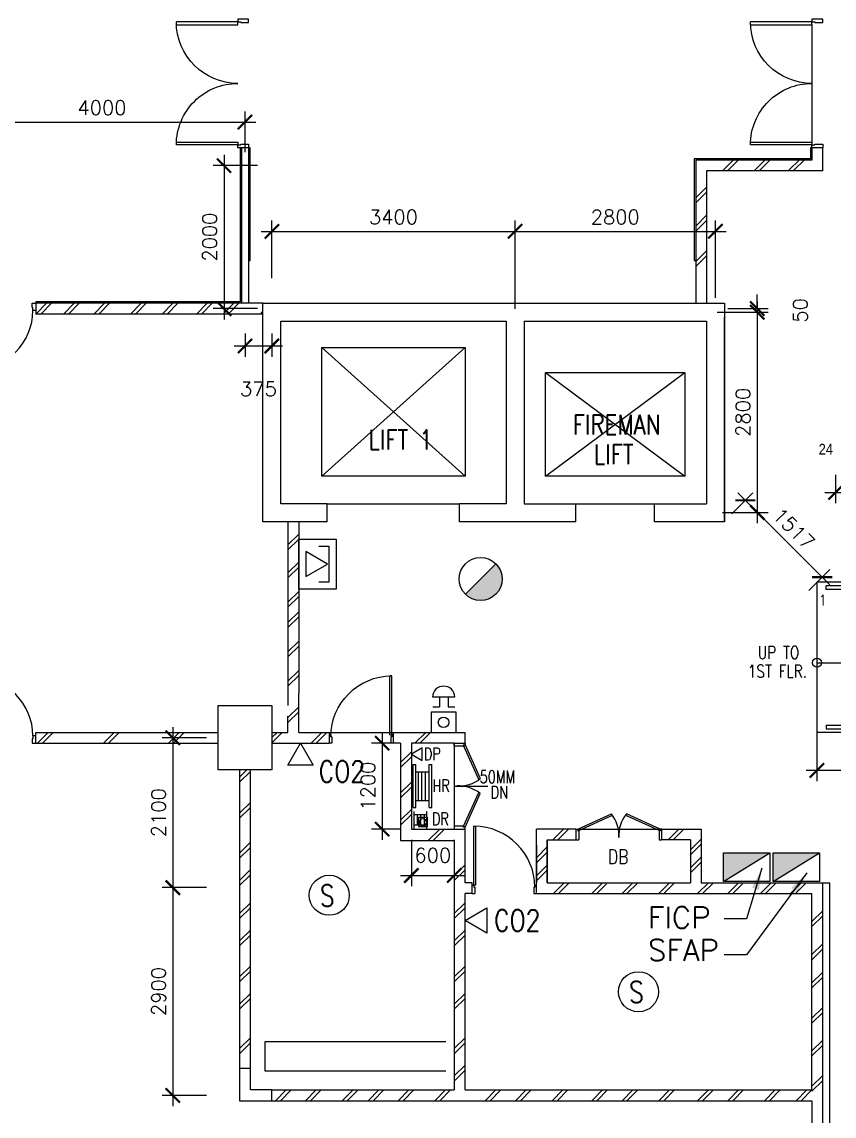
# Model space of a CAD drawing. Header units: feet. Extents: x 1407108 to 2957709, y -1501070 to -681589.
# Drawn here: x 1431598 to 1442952, y -819714 to -804414 of the extents above; entities that cross this region are included whole.
import ezdxf

# ---------------------------------------------------------------- set-up
doc = ezdxf.new("R2010")
doc.units = ezdxf.units.FT
doc.header["$LTSCALE"] = 13
doc.header["$MEASUREMENT"] = 0
doc.linetypes.add('DIVIDE', pattern=[1.25, 0.5, -0.25, 0, -0.25, 0, -0.25])
doc.layers.get('0').update_dxf_attribs({"linetype": 'CONTINUOUS'})
for name, color, linetype in [('-DRY RISER', 1, 'CONTINUOUS'), ('-FF', 240, 'CONTINUOUS'), ('-HR', 4, 'CONTINUOUS'), ('COL', 3, 'CONTINUOUS'), ('DIM', 7, 'CONTINUOUS'), ('DOOR', 5, 'CONTINUOUS'), ('DR', 7, 'CONTINUOUS'), ('FIT', 5, 'CONTINUOUS'), ('FITT', 5, 'CONTINUOUS'), ('FURN', 1, 'CONTINUOUS'), ('GRATING', 251, 'CONTINUOUS'), ('H', 1, 'CONTINUOUS'), ('LINE', 7, 'CONTINUOUS'), ('partition', 7, 'CONTINUOUS'), ('PIPE', 5, 'DIVIDE'), ('rail', 1, 'CONTINUOUS'), ('stair', 7, 'CONTINUOUS'), ('T25', 7, 'CONTINUOUS'), ('TEX', 2, 'CONTINUOUS'), ('WALL', 2, 'CONTINUOUS')]:
    doc.layers.add(name, color=color, linetype=linetype)
doc.styles.add('500', font='romans.shx', dxfattribs={"width": 0.8, "height": 500})
doc.styles.add('E', font='ROMANS.SHX', dxfattribs={"width": 0.9})
doc.styles.add('R25', font='ROMANS.shx', dxfattribs={"width": 0.6, "height": 250})
doc.styles.add('ROMANS', font='romans')
doc.styles.get("Standard").update_dxf_attribs({"font": 'ROMANS.SHX'})
doc.styles.add('style5', font='dotfont.shx')
doc.dimstyles.new('DIM', dxfattribs={"dimtxt": 300, "dimasz": 400, "dimexe": 0.18, "dimexo": 0.0625, "dimgap": 300, "dimtad": 1, "dimdec": 0, "dimzin": 0, "dimdsep": 46, "dimtxsty": '500', "dimcen": 0.09, "dimclrd": 1, "dimclre": 1, "dimclrt": 6, "dimadec": 0, "dimazin": 0, "dimtfac": 1, "dimtdec": 0, "dimtix": 1, "dimtmove": 0, "dimatfit": 0, "dimfxl": 1, "dimtolj": 1, "dimtzin": 0, "dimarcsym": 0})
doc.dimstyles.new('STANDARD$0', dxfattribs={"dimscale": 0, "dimtxt": 8, "dimasz": 6, "dimexe": 1, "dimexo": 1, "dimgap": 3, "dimtad": 1, "dimdec": 0, "dimlfac": -1, "dimrnd": 1, "dimzin": 0, "dimdsep": 46, "dimtxsty": 'Standard', "dimcen": 0, "dimclrd": 5, "dimclre": 250, "dimadec": 0, "dimazin": 0, "dimtfac": 1, "dimtdec": 4, "dimtofl": 0, "dimtmove": 0, "dimatfit": 3, "dimfxl": 1, "dimtolj": 1, "dimtzin": 0, "dimarcsym": 0})

# ---------------------------------------------------------------- blocks, each defined once
blk = doc.blocks.new('_ARCHTICK')
at = {"color": 0, "linetype": 'ByBlock', "const_width": 0.15}
blk.add_lwpolyline([(-0.5, -0.5), (0.5, 0.5)], dxfattribs=at)
blk = doc.blocks.new('*D156')
at = {"layer": 'DIM', "color": 7, "linetype": 'Continuous', "lineweight": -2, "transparency": 16777216}
for p, q in [((1434424, -806274), (1434424, -808574)), ((1434892, -806424), (1434274, -806424)), ((1434892, -808424), (1434274, -808424))]:
    blk.add_line(p, q, dxfattribs=at)
at = {"layer": 'DIM', "color": 7, "linetype": 'Continuous', "lineweight": -2, "transparency": 16777216, "xscale": 200, "yscale": 200, "zscale": 200}
for p, rotation in [((1434424, -806424), 90), ((1434424, -808424), 270)]:
    blk.add_blockref('_ARCHTICK', p, dxfattribs=dict(at, rotation=rotation))
at = {"layer": 'DIM', "color": 7, "linetype": 'Continuous', "transparency": 16777216, "insert": (1434224, -807424), "char_height": 200, "attachment_point": 5, "rotation": 90, "style": 'ROMANS'}
blk.add_mtext('\\A1;2000', dxfattribs=at)
blk = doc.blocks.new('*D157')
at = {"layer": 'DIM', "color": 7, "linetype": 'Continuous', "lineweight": -2, "transparency": 16777216}
for p, q in [((1433708, -814274), (1433708, -816670)), ((1434177, -814424), (1433558, -814424)), ((1434177, -816520), (1433558, -816520))]:
    blk.add_line(p, q, dxfattribs=at)
at = {"layer": 'DIM', "color": 7, "linetype": 'Continuous', "lineweight": -2, "transparency": 16777216, "xscale": 200, "yscale": 200, "zscale": 200}
for p, rotation in [((1433708, -814424), 90), ((1433708, -816520), 270)]:
    blk.add_blockref('_ARCHTICK', p, dxfattribs=dict(at, rotation=rotation))
at = {"layer": 'DIM', "color": 7, "linetype": 'Continuous', "transparency": 16777216, "insert": (1433508, -815472), "char_height": 200, "attachment_point": 5, "rotation": 90, "style": 'ROMANS'}
blk.add_mtext('\\A1;2100', dxfattribs=at)
blk = doc.blocks.new('DR-1800-B')
at = {"layer": 'DR'}
for p, q in [((-50, 0), (0, 0)), ((0, 0), (0, -150)), ((-1800, 0), (-1800, -150)), ((-1750, 0), (-1800, 0)), ((-1800, -150), (-1760, -150)), ((-1760, -150), (-1760, -110)), ((-1760, -110), (-1750, -110)), ((-1760, -150), (-1760, -1010)), ((-1720, -150), (-1760, -150)), ((-1750, -110), (-1750, 0)), ((-1720, -1009), (-1720, -150)), ((-80, -1009), (-80, -150)), ((-80, -150), (-40, -150)), ((-50, -110), (-50, 0)), ((-40, -110), (-50, -110)), ((-40, -150), (-40, -110)), ((-40, -150), (-40, -1010)), ((0, -150), (-40, -150))]:
    blk.add_line(p, q, dxfattribs=at)
for centre, start, end in [((-1760, -150), 270, 0), ((-40, -150), 180.0001, 270)]:
    blk.add_arc(centre, 860, start, end, dxfattribs=at)
blk = doc.blocks.new('*D178')
at = {"layer": 'DIM', "color": 7, "linetype": 'Continuous', "lineweight": -2, "transparency": 16777216}
for p, q in [((1442712, -814324), (1442712, -815031)), ((1444792, -814324), (1444792, -815031)), ((1444942, -814881), (1442562, -814881))]:
    blk.add_line(p, q, dxfattribs=at)
at = {"layer": 'DIM', "color": 7, "linetype": 'Continuous', "lineweight": -2, "transparency": 16777216, "xscale": 200, "yscale": 200, "zscale": 200, "rotation": 180}
blk.add_blockref('_ARCHTICK', (1442712, -814881), dxfattribs=at)
at = {"layer": 'DIM', "color": 7, "linetype": 'Continuous', "lineweight": -2, "transparency": 16777216, "xscale": 200, "yscale": 200, "zscale": 200}
blk.add_blockref('_ARCHTICK', (1444792, -814881), dxfattribs=at)
at = {"layer": 'DIM', "color": 7, "linetype": 'Continuous', "transparency": 16777216, "insert": (1443752, -814681), "char_height": 200, "attachment_point": 5, "style": 'ROMANS'}
blk.add_mtext('\\A1;2080', dxfattribs=at)
blk = doc.blocks.new('*D183')
at = {"layer": 'DIM', "color": 7, "linetype": 'Continuous', "lineweight": -2, "transparency": 16777216}
for p, q in [((1442972, -810749), (1442972, -811144)), ((1444792, -810749), (1444792, -811144)), ((1442822, -810994), (1444942, -810994))]:
    blk.add_line(p, q, dxfattribs=at)
at = {"layer": 'DIM', "color": 7, "linetype": 'Continuous', "lineweight": -2, "transparency": 16777216, "xscale": 200, "yscale": 200, "zscale": 200, "rotation": 180}
blk.add_blockref('_ARCHTICK', (1442972, -810994), dxfattribs=at)
at = {"layer": 'DIM', "color": 7, "linetype": 'Continuous', "lineweight": -2, "transparency": 16777216, "xscale": 200, "yscale": 200, "zscale": 200}
blk.add_blockref('_ARCHTICK', (1444792, -810994), dxfattribs=at)
at = {"layer": 'DIM', "color": 7, "linetype": 'Continuous', "transparency": 16777216, "insert": (1443882, -810794), "char_height": 200, "attachment_point": 5, "style": 'ROMANS'}
blk.add_mtext('\\A1;1820', dxfattribs=at)
blk = doc.blocks.new('*D187')
at = {"layer": 'DIM', "color": 7, "linetype": 'Continuous', "lineweight": -2, "transparency": 16777216}
for p, q in [((1433708, -816370), (1433708, -819574)), ((1434177, -816520), (1433558, -816520)), ((1434177, -819424), (1433558, -819424))]:
    blk.add_line(p, q, dxfattribs=at)
at = {"layer": 'DIM', "color": 7, "linetype": 'Continuous', "lineweight": -2, "transparency": 16777216, "xscale": 200, "yscale": 200, "zscale": 200}
for p, rotation in [((1433708, -816520), 90), ((1433708, -819424), 270)]:
    blk.add_blockref('_ARCHTICK', p, dxfattribs=dict(at, rotation=rotation))
at = {"layer": 'DIM', "color": 7, "linetype": 'Continuous', "transparency": 16777216, "insert": (1433508, -817972), "char_height": 200, "attachment_point": 5, "rotation": 90, "style": 'ROMANS'}
blk.add_mtext('\\A1;2900', dxfattribs=at)
blk = doc.blocks.new('DR900')
at = {"layer": 'DR', "color": 7}
for p, q in [((25, 940), (50, 940)), ((25, 115), (25, 940)), ((50, 115), (50, 940)), ((0, 115), (25, 115)), ((0, 0), (38, 0)), ((50, 115), (25, 115)), ((25, 115), (25, 90)), ((25, 90), (38, 90)), ((38, 90), (38, 0)), ((862, 90), (875, 90)), ((862, 90), (862, 0)), ((862, 0), (900, 0)), ((875, 115), (900, 115)), ((875, 115), (875, 90))]:
    blk.add_line(p, q, dxfattribs=at)
blk.add_arc((25, 90), 850, 0, 90, dxfattribs=at)
blk = doc.blocks.new('*D277')
at = {"layer": 'DIM', "color": 7, "linetype": 'Continuous', "lineweight": -2, "transparency": 16777216}
for p, q in [((1437042, -815851), (1437042, -816500)), ((1437642, -815851), (1437642, -816500)), ((1436892, -816350), (1437792, -816350))]:
    blk.add_line(p, q, dxfattribs=at)
at = {"layer": 'DIM', "color": 7, "linetype": 'Continuous', "lineweight": -2, "transparency": 16777216, "xscale": 200, "yscale": 200, "zscale": 200, "rotation": 180}
blk.add_blockref('_ARCHTICK', (1437042, -816350), dxfattribs=at)
at = {"layer": 'DIM', "color": 7, "linetype": 'Continuous', "lineweight": -2, "transparency": 16777216, "xscale": 200, "yscale": 200, "zscale": 200}
blk.add_blockref('_ARCHTICK', (1437642, -816350), dxfattribs=at)
at = {"layer": 'DIM', "color": 7, "linetype": 'Continuous', "transparency": 16777216, "insert": (1437342, -816067), "char_height": 200, "attachment_point": 5, "style": 'ROMANS'}
blk.add_mtext('\\A1;600', dxfattribs=at)
blk = doc.blocks.new('*D278')
at = {"layer": 'DIM', "color": 7, "linetype": 'Continuous', "lineweight": -2, "transparency": 16777216}
for p, q in [((1436635, -814349), (1436635, -815851)), ((1436892, -814499), (1436485, -814499)), ((1436892, -815701), (1436485, -815701))]:
    blk.add_line(p, q, dxfattribs=at)
at = {"layer": 'DIM', "color": 7, "linetype": 'Continuous', "lineweight": -2, "transparency": 16777216, "xscale": 200, "yscale": 200, "zscale": 200}
for p, rotation in [((1436635, -814499), 90), ((1436635, -815701), 270)]:
    blk.add_blockref('_ARCHTICK', p, dxfattribs=dict(at, rotation=rotation))
at = {"layer": 'DIM', "color": 7, "linetype": 'Continuous', "transparency": 16777216, "insert": (1436435, -815100), "char_height": 200, "attachment_point": 5, "rotation": 90, "style": 'ROMANS'}
blk.add_mtext('\\A1;1200', dxfattribs=at)
blk = doc.blocks.new('*D290')
at = {"layer": 'DIM', "color": 7, "linetype": 'Continuous', "lineweight": -2, "transparency": 16777216}
for p, q in [((1430717, -806236), (1430717, -805665)), ((1434717, -806236), (1434717, -805665)), ((1430567, -805815), (1434867, -805815))]:
    blk.add_line(p, q, dxfattribs=at)
at = {"layer": 'DIM', "color": 7, "linetype": 'Continuous', "lineweight": -2, "transparency": 16777216, "xscale": 200, "yscale": 200, "zscale": 200, "rotation": 180}
blk.add_blockref('_ARCHTICK', (1430717, -805815), dxfattribs=at)
at = {"layer": 'DIM', "color": 7, "linetype": 'Continuous', "lineweight": -2, "transparency": 16777216, "xscale": 200, "yscale": 200, "zscale": 200}
blk.add_blockref('_ARCHTICK', (1434717, -805815), dxfattribs=at)
at = {"layer": 'DIM', "color": 7, "linetype": 'Continuous', "transparency": 16777216, "insert": (1432717, -805615), "char_height": 200, "attachment_point": 5, "style": 'ROMANS'}
blk.add_mtext('\\A1;4000', dxfattribs=at)
blk = doc.blocks.new('100FT')
at = {"layer": 'PIPE', "linetype": 'Continuous'}
blk.add_circle((0, 0), 50, dxfattribs=at)
blk = doc.blocks.new('A$C7CE3714C')
at = {"layer": 'FIT'}
blk.add_lwpolyline([(0, 0), (126, 0), (126, 126), (0, 126)], close=True, dxfattribs=at)
at = {"layer": 'FIT', "xscale": -1}
blk.add_blockref('100FT', (63, 66), dxfattribs=at)
blk = doc.blocks.new('*D607')
at = {"layer": 'DIM', "color": 7, "linetype": 'Continuous', "lineweight": -2, "transparency": 16777216}
for p, q in [((1435092, -807999), (1435092, -807193)), ((1438492, -808000), (1438492, -807193)), ((1434942, -807343), (1438642, -807343))]:
    blk.add_line(p, q, dxfattribs=at)
at = {"layer": 'DIM', "color": 7, "linetype": 'Continuous', "lineweight": -2, "transparency": 16777216, "xscale": 200, "yscale": 200, "zscale": 200, "rotation": 180}
blk.add_blockref('_ARCHTICK', (1435092, -807343), dxfattribs=at)
at = {"layer": 'DIM', "color": 7, "linetype": 'Continuous', "lineweight": -2, "transparency": 16777216, "xscale": 200, "yscale": 200, "zscale": 200}
blk.add_blockref('_ARCHTICK', (1438492, -807343), dxfattribs=at)
at = {"layer": 'DIM', "color": 7, "linetype": 'Continuous', "transparency": 16777216, "insert": (1436792, -807143), "char_height": 200, "attachment_point": 5, "style": 'ROMANS'}
blk.add_mtext('\\A1;3400', dxfattribs=at)
blk = doc.blocks.new('*D608')
at = {"layer": 'DIM', "color": 7, "linetype": 'Continuous', "lineweight": -2, "transparency": 16777216}
for p, q in [((1438492, -808274), (1438492, -807193)), ((1441292, -808274), (1441292, -807193)), ((1438342, -807343), (1441442, -807343))]:
    blk.add_line(p, q, dxfattribs=at)
at = {"layer": 'DIM', "color": 7, "linetype": 'Continuous', "lineweight": -2, "transparency": 16777216, "xscale": 200, "yscale": 200, "zscale": 200, "rotation": 180}
blk.add_blockref('_ARCHTICK', (1438492, -807343), dxfattribs=at)
at = {"layer": 'DIM', "color": 7, "linetype": 'Continuous', "lineweight": -2, "transparency": 16777216, "xscale": 200, "yscale": 200, "zscale": 200}
blk.add_blockref('_ARCHTICK', (1441292, -807343), dxfattribs=at)
at = {"layer": 'DIM', "color": 7, "linetype": 'Continuous', "transparency": 16777216, "insert": (1439892, -807143), "char_height": 200, "attachment_point": 5, "style": 'ROMANS'}
blk.add_mtext('\\A1;2800', dxfattribs=at)
blk = doc.blocks.new('*D609')
at = {"layer": 'DIM', "color": 7, "linetype": 'Continuous', "lineweight": -2, "transparency": 16777216}
for p, q in [((1441878, -808324), (1441878, -811424)), ((1441317, -808474), (1442028, -808474)), ((1441393, -811274), (1442028, -811274))]:
    blk.add_line(p, q, dxfattribs=at)
at = {"layer": 'DIM', "color": 7, "linetype": 'Continuous', "lineweight": -2, "transparency": 16777216, "xscale": 200, "yscale": 200, "zscale": 200}
for p, rotation in [((1441878, -808474), 90), ((1441878, -811274), 270)]:
    blk.add_blockref('_ARCHTICK', p, dxfattribs=dict(at, rotation=rotation))
at = {"layer": 'DIM', "color": 7, "linetype": 'Continuous', "transparency": 16777216, "insert": (1441678, -809874), "char_height": 200, "attachment_point": 5, "rotation": 90, "style": 'ROMANS'}
blk.add_mtext('\\A1;2800', dxfattribs=at)
blk = doc.blocks.new('*D614')
at = {"layer": 'DIM', "color": 7, "linetype": 'Continuous', "lineweight": -2, "transparency": 16777216}
for p, q in [((1441523, -811293), (1441817, -810999)), ((1441605, -810999), (1442890, -812284)), ((1442596, -812366), (1442890, -812072))]:
    blk.add_line(p, q, dxfattribs=at)
at = {"layer": 'DIM', "color": 7, "linetype": 'Continuous', "lineweight": -2, "transparency": 16777216, "xscale": 200, "yscale": 200, "zscale": 200}
for p, rotation in [((1441711, -811105), 134.9999999999969), ((1442784, -812178), 314.9999999999969)]:
    blk.add_blockref('_ARCHTICK', p, dxfattribs=dict(at, rotation=rotation))
at = {"layer": 'DIM', "color": 7, "linetype": 'Continuous', "transparency": 16777216, "insert": (1442389, -811500), "char_height": 200, "attachment_point": 5, "rotation": 315, "style": 'ROMANS'}
blk.add_mtext('\\A1;1517', dxfattribs=at)
blk = doc.blocks.new('*D639')
at = {"layer": 'FITT', "color": 7, "linetype": 'Continuous', "lineweight": -2, "transparency": 16777216}
for p, q in [((1441878, -808424), (1441878, -808224)), ((1441467, -808424), (1442028, -808424)), ((1441467, -808474), (1442028, -808474)), ((1441878, -808474), (1441878, -808674))]:
    blk.add_line(p, q, dxfattribs=at)
at = {"layer": 'FITT', "color": 7, "linetype": 'Continuous', "lineweight": -2, "transparency": 16777216, "xscale": 200, "yscale": 200, "zscale": 200}
for p, rotation in [((1441878, -808424), 270), ((1441878, -808474), 90)]:
    blk.add_blockref('_ARCHTICK', p, dxfattribs=dict(at, rotation=rotation))
at = {"layer": 'FITT', "color": 7, "linetype": 'Continuous', "transparency": 16777216, "insert": (1442478, -808449), "char_height": 200, "attachment_point": 5, "rotation": 90, "style": 'ROMANS'}
blk.add_mtext('\\A1;50', dxfattribs=at)
blk = doc.blocks.new('*D640')
at = {"layer": 'FITT', "color": 7, "linetype": 'Continuous', "lineweight": -2, "transparency": 16777216}
for p, q in [((1434717, -808773), (1434717, -809096)), ((1435092, -808773), (1435092, -809096)), ((1434567, -808946), (1435242, -808946))]:
    blk.add_line(p, q, dxfattribs=at)
at = {"layer": 'FITT', "color": 7, "linetype": 'Continuous', "lineweight": -2, "transparency": 16777216, "xscale": 200, "yscale": 200, "zscale": 200, "rotation": 180}
blk.add_blockref('_ARCHTICK', (1434717, -808946), dxfattribs=at)
at = {"layer": 'FITT', "color": 7, "linetype": 'Continuous', "lineweight": -2, "transparency": 16777216, "xscale": 200, "yscale": 200, "zscale": 200}
blk.add_blockref('_ARCHTICK', (1435092, -808946), dxfattribs=at)
at = {"layer": 'FITT', "color": 7, "linetype": 'Continuous', "transparency": 16777216, "insert": (1434905, -809546), "char_height": 200, "attachment_point": 5, "style": 'ROMANS'}
blk.add_mtext('\\A1;375', dxfattribs=at)
blk = doc.blocks.new('BREAK GLASS')
at = {"layer": '-FF'}
blk.add_lwpolyline([(-175, 281), (-175, 0), (175, 0), (175, 281)], close=True, dxfattribs=at)
blk.add_circle((2, 140), 73.3, dxfattribs=at)
blk = doc.blocks.new('ALARM BELL')
at = {"layer": '-FF'}
for p, q in [((-159, 140), (153, 140)), ((-156, 0), (-60, 0)), ((-60, 140), (-60, 0)), ((60, 140), (60, 0)), ((60, 0), (152, 0))]:
    blk.add_line(p, q, dxfattribs=at)
blk.add_arc((-3, 135), 156, 1.8551, 178.1449, dxfattribs=at)
blk = doc.blocks.new('SMOKE-HEAT DETECTOR')
at = {"layer": '-FF'}
blk.add_hatch(color=11, dxfattribs=at).paths.add_polyline_path([(300, 0, 0.198912), (212, 212), (-212, -212, 0.668179)])
at = {"layer": '-FF', "linetype": 'Continuous'}
blk.add_line((-212, -212), (212, 212), dxfattribs=at)
blk.add_circle((0, 0), 300, dxfattribs=at)
blk = doc.blocks.new('CO2')
at = {"layer": '-FF'}
blk.add_lwpolyline([(-306, -176), (-306, 176), (0, 0)], close=True, dxfattribs=at)
blk = doc.blocks.new('SMOKE DETECTOR')
at = {"layer": '-FF'}
blk.add_circle((0, 0), 280, dxfattribs=at)
at = {"layer": '-FF', "color": 3, "style": 'E', "width": 0.8}
blk.add_text('S', height=300, dxfattribs=at).set_placement((-132, -156))
blk = doc.blocks.new('DRY RISER')
at = {"layer": '-DRY RISER'}
for p, q in [((-150, 0), (150, 0)), ((-90, 0), (-90, -222)), ((90, 0), (90, -222)), ((-90, -42), (90, -42)), ((-90, -102), (90, -102)), ((-90, -162), (90, -162)), ((-150, -222), (150, -222))]:
    blk.add_line(p, q, dxfattribs=at)
blk = doc.blocks.new('FIREMAN INTERCOM')
at = {"layer": '-FF', "color": 3, "ltscale": 10}
for p, q in [((-350, 522), (350, 522)), ((-350, 0), (-350, 522)), ((350, 522), (350, 0)), ((350, 0), (-350, 0))]:
    blk.add_line(p, q, dxfattribs=at)
at = {"layer": '-FF', "ltscale": 10}
for p, q in [((-254, 281), (-254, 422)), ((-254, 422), (251, 422)), ((-1, 402), (-176, 100)), ((173, 100), (-1, 402)), ((251, 422), (251, 281)), ((-176, 100), (173, 100))]:
    blk.add_line(p, q, dxfattribs=at)
blk = doc.blocks.new('SFAP')
at = {"layer": '-FF', "ltscale": 10}
blk.add_hatch(color=12, dxfattribs=at).paths.add_polyline_path([(0, 324), (0, -324), (400, -324)])
blk.add_line((400, -324), (0, 324), dxfattribs=at)
at = {"layer": '-FF', "color": 240, "ltscale": 10}
blk.add_lwpolyline([(0, 324), (400, 324), (400, -324), (0, -324)], close=True, dxfattribs=at)

msp = doc.modelspace()

# ---------------------------------------------------------------- linework, layer by layer
at = {"layer": '-FF', "color": 0, "ltscale": 0.1}
for p, q in [((1434998.9, -818673.3), (1437522.8, -818673.3)), ((1434998.9, -819086), (1434998.9, -818673.3)), ((1437522.8, -819086), (1434998.9, -819086))]:
    msp.add_line(p, q, dxfattribs=at)
at = {"layer": '-FF', "color": 0}
msp.add_lwpolyline([(1437194.9, -814743.5), (1437194.9, -814567.1), (1437042.2, -814655.3)], close=True, dxfattribs=at)
at = {"layer": '-HR', "color": 0}
for p, q in [((1437065.4, -815400), (1437065.4, -814800)), ((1437065.4, -814800), (1437105.4, -814800)), ((1437105.4, -815400), (1437105.4, -814800)), ((1437290.8, -815400), (1437290.8, -814800)), ((1437290.8, -814800), (1437330.8, -814800)), ((1437330.8, -815400), (1437330.8, -814800)), ((1437105.4, -814900), (1437290.8, -814900)), ((1437140.8, -815300), (1437140.8, -814900)), ((1437190.8, -815300), (1437190.8, -814900)), ((1437240.8, -815300), (1437240.8, -814900)), ((1437105.4, -815300), (1437290.8, -815300)), ((1437065.4, -815400), (1437105.4, -815400)), ((1437290.8, -815400), (1437330.8, -815400))]:
    msp.add_line(p, q, dxfattribs=at)
at = {"color": 0, "ltscale": 2}
for p, q in [((1434967.2, -811403.1), (1434967.2, -808348.2)), ((1434967.2, -808348.2), (1441417.2, -808349.1)), ((1441417.2, -808349.1), (1441417.2, -811403.1)), ((1435217.2, -808598.2), (1438367.2, -808598.7)), ((1435217.2, -811153.1), (1435217.2, -808598.2)), ((1435217.2, -811153.1), (1435217.2, -808598.3)), ((1435217.2, -811153.1), (1435217.2, -808598.3)), ((1438367.2, -808598.3), (1438367.2, -811153.1)), ((1438367.2, -808598.3), (1438367.2, -811153.1)), ((1438617.2, -808598.7), (1438617.2, -811153.1)), ((1438617.2, -808598.7), (1441167.2, -808599.1)), ((1441167.2, -808599.1), (1441166.8, -811153.5)), ((1441417.2, -811403.1), (1441417.2, -808548.3)), ((1438617.2, -808797.8), (1438617.2, -811153.1)), ((1435792.2, -808968.1), (1437792.2, -808968.1)), ((1435792.2, -810768.1), (1435792.2, -808968.1)), ((1437792.2, -808968.1), (1437792.2, -810768.1)), ((1438915.4, -810768.1), (1438915.4, -809318.1)), ((1438915.4, -809318.1), (1440865.4, -809318.1)), ((1440865.4, -809318.1), (1440865.4, -810768.1)), ((1437792.2, -810768.1), (1435792.2, -810768.1)), ((1440865.4, -810768.1), (1438915.4, -810768.1)), ((1435867.2, -811153.1), (1435217.2, -811153.1)), ((1435867.2, -811403.1), (1435867.2, -811153.1)), ((1438367.2, -811153.1), (1437717.2, -811153.1)), ((1437717.2, -811403.1), (1437717.2, -811153.1)), ((1438617.2, -811153.1), (1439340.4, -811153.2)), ((1439340.4, -811403.1), (1439340.4, -811153.1)), ((1440440.4, -811403.1), (1440440.4, -811153.4)), ((1440440.4, -811153.4), (1441166.8, -811153.5)), ((1435867.2, -811403.1), (1434967.2, -811403.1)), ((1438617.2, -811403.1), (1437717.2, -811403.1)), ((1439340.4, -811403.1), (1438617.2, -811403.1)), ((1441417.2, -811403.1), (1440440.4, -811403.1)), ((1441417.2, -811403.1), (1440492.2, -811403.1))]:
    msp.add_line(p, q, dxfattribs=at)
at = {"color": 0}
for p, q in [((1435792.2, -808968.1), (1437792.2, -810768.1)), ((1435792.2, -810768.1), (1437792.2, -808968.1)), ((1438915.4, -809318.1), (1440865.4, -810768.1)), ((1438915.4, -810768.1), (1440865.4, -809318.1)), ((1435867.2, -811153.1), (1437717.2, -811153.1)), ((1439340.4, -811153.2), (1440440.4, -811153.4)), ((1442792.2, -816451.3), (1442892.2, -816451.3)), ((1442892.2, -820574.1), (1442892.2, -816451.3))]:
    msp.add_line(p, q, dxfattribs=at)
at = {"layer": 'COL', "color": 0}
for points in [[(1435092.2, -814874.1), (1434342.2, -814874.1), (1434342.2, -813974.1), (1435092.2, -813974.1)], [(1435092.2, -819499.1), (1435092.2, -819349.1), (1434792.2, -819349.1), (1434792.2, -819049.1), (1434642.2, -819049.1), (1434642.2, -819499.1)]]:
    msp.add_lwpolyline(points, close=True, dxfattribs=at)
at = {"layer": 'DIM', "color": 0, "linetype": 'Continuous'}
msp.add_line((1438492.2, -808424.1), (1438492.2, -807630.7), dxfattribs=at)
at = {"layer": 'DOOR', "color": 0}
for p, q in [((1437642.2, -814499.1), (1437642.2, -814537.1)), ((1437642.2, -814541.5), (1437642.2, -814503.5)), ((1437767.2, -814541.5), (1437642.2, -814541.5)), ((1437792.2, -814528.5), (1437767.2, -814528.5)), ((1437767.2, -814528.5), (1437767.2, -814541.5)), ((1437771.4, -814542.4), (1437792.2, -814528.5)), ((1437771.4, -814537.9), (1437985.3, -815010)), ((1437792.2, -814503.5), (1437792.2, -814528.5)), ((1437792.2, -814524.1), (1438005.4, -814995.1)), ((1437771.4, -815660.3), (1437985.3, -815188.2)), ((1437792.2, -815674.1), (1438005.4, -815203.1)), ((1439368.3, -815701.3), (1439839.3, -815488)), ((1440518.3, -815701.3), (1440047.3, -815488)), ((1437771.4, -815658.1), (1437792.2, -815671.9)), ((1439382.1, -815722.1), (1439854.2, -815508.2)), ((1440504.4, -815722.1), (1440032.4, -815508.2)), ((1437767.2, -815658.9), (1437642.2, -815658.9)), ((1437642.2, -815658.9), (1437642.2, -815696.9)), ((1437767.2, -815671.9), (1437767.2, -815658.9)), ((1437792.2, -815671.9), (1437767.2, -815671.9)), ((1437792.2, -815696.9), (1437792.2, -815671.9)), ((1439343.3, -815701.3), (1439368.3, -815701.3)), ((1439368.3, -815701.3), (1439368.3, -815726.3)), ((1439382.1, -815722.1), (1439368.3, -815701.3)), ((1439368.3, -815726.3), (1439381.3, -815726.3)), ((1439381.3, -815726.3), (1439381.3, -815851.3)), ((1440504.4, -815722.1), (1440518.3, -815701.3)), ((1440518.3, -815726.3), (1440505.3, -815726.3)), ((1440505.3, -815726.3), (1440505.3, -815851.3)), ((1440518.3, -815701.3), (1440518.3, -815726.3)), ((1440543.3, -815701.3), (1440518.3, -815701.3)), ((1439343.3, -815851.3), (1439381.3, -815851.3)), ((1440505.3, -815851.3), (1440541.1, -815851.3))]:
    msp.add_line(p, q, dxfattribs=at)
for centre, start, end in [((1437698.5, -814601.7), 267.5509, 307.96545), ((1437698.5, -815596.5), 52.03455, 92.4491), ((1439445.9, -815795), 357.5509, 37.96545), ((1440440.7, -815795), 142.03455, 182.4491)]:
    msp.add_arc(centre, 499, start, end, dxfattribs=at)
at = {"layer": 'DR', "color": 0}
for p, q in [((1431742.2, -808349.1), (1431792.2, -808349.1)), ((1431742.2, -808409.1), (1431742.2, -808349.1)), ((1431752.2, -808409.1), (1431742.2, -808409.1)), ((1431752.2, -808449.1), (1431752.2, -808409.1)), ((1431792.2, -808449.1), (1431752.2, -808449.1)), ((1431792.2, -808349.1), (1431792.2, -808449.1)), ((1431752.2, -814399.1), (1431752.2, -814439.1)), ((1431792.2, -814399.1), (1431752.2, -814399.1)), ((1431792.2, -814499.1), (1431792.2, -814399.1)), ((1431752.2, -814439.1), (1431742.2, -814439.1)), ((1431742.2, -814439.1), (1431742.2, -814499.1)), ((1431742.2, -814499.1), (1431792.2, -814499.1))]:
    msp.add_line(p, q, dxfattribs=at)
for centre, start, end in [((1430932.2, -808449.1), 270, 360), ((1430932.2, -814399.1), 0, 90)]:
    msp.add_arc(centre, 820, start, end, dxfattribs=at)
at = {"layer": 'FURN', "color": 0, "linetype": 'Continuous'}
for p, q in [((1434667.2, -806174.1), (1434647.2, -806174.1)), ((1434647.2, -806174.1), (1434647.2, -808329.1)), ((1434787.2, -806174.1), (1434767.2, -806174.1)), ((1434787.2, -807749.1), (1434787.2, -806174.1)), ((1442642.2, -806174.1), (1442622.2, -806174.1)), ((1442622.2, -806174.1), (1442622.2, -806329.1)), ((1441017.2, -806329.1), (1440997.2, -806329.1)), ((1440997.2, -806329.1), (1440997.2, -807749.1)), ((1442622.2, -806329.1), (1441017.2, -806329.1)), ((1434767.2, -807749.1), (1434787.2, -807749.1)), ((1440997.2, -807749.1), (1441017.2, -807749.1)), ((1434647.2, -808329.1), (1431792.2, -808329.1)), ((1431792.2, -808329.1), (1431792.2, -808349.1))]:
    msp.add_line(p, q, dxfattribs=at)
at = {"layer": 'GRATING', "color": 0, "linetype": 'Continuous'}
msp.add_lwpolyline([(1439343.3, -815701.3), (1440543.3, -815701.3)], dxfattribs=at)
at = {"layer": 'H', "color": 0}
for p, q in [((1441398.5, -806489.2), (1441548.5, -806339.2)), ((1441468.4, -806489.2), (1441618.4, -806339.2)), ((1441842.7, -806489.2), (1441992.7, -806339.2)), ((1441912.6, -806489.2), (1442062.6, -806339.2)), ((1442321, -806489.2), (1442471, -806339.2)), ((1442390.9, -806489.2), (1442540.9, -806339.2)), ((1442390.9, -806489.2), (1442540.9, -806339.2)), ((1441017.2, -806875.6), (1441167.2, -806725.6)), ((1441017.2, -806946.3), (1441167.2, -806796.3)), ((1441017.2, -807268.6), (1441167.2, -807118.6)), ((1441017.2, -807339.3), (1441167.2, -807189.3)), ((1441017.2, -807765.1), (1441167.2, -807615.1)), ((1441017.2, -807835.8), (1441167.2, -807685.8)), ((1431792.2, -808499.1), (1431942.2, -808349.1)), ((1431862, -808499.1), (1432012, -808349.1)), ((1432180.8, -808499.1), (1432330.8, -808349.1)), ((1432250.7, -808499.1), (1432400.7, -808349.1)), ((1432601.7, -808499.1), (1432751.7, -808349.1)), ((1432671.5, -808499.1), (1432821.5, -808349.1)), ((1433114.8, -808499.1), (1433264.8, -808349.1)), ((1433184.6, -808499.1), (1433334.6, -808349.1)), ((1433559, -808499.1), (1433709, -808349.1)), ((1433628.8, -808499.1), (1433778.8, -808349.1)), ((1434037.3, -808499.1), (1434187.3, -808349.1)), ((1434107.2, -808499.1), (1434257.2, -808349.1)), ((1434409.9, -808499.1), (1434559.9, -808349.1)), ((1434479.7, -808499.1), (1434629.7, -808349.1)), ((1434928.2, -808499.1), (1434967.2, -808460.2)), ((1435317.2, -811726), (1435467.2, -811576)), ((1435317.2, -811796.7), (1435467.2, -811646.7)), ((1435317.2, -812119), (1435467.2, -811969)), ((1435317.2, -812189.7), (1435467.2, -812039.7)), ((1435317.2, -812528.8), (1435467.2, -812378.8)), ((1435317.2, -812599.5), (1435467.2, -812449.5)), ((1435317.2, -812811.1), (1435467.2, -812661.1)), ((1435317.2, -812881.8), (1435467.2, -812731.8)), ((1435317.2, -813221.4), (1435467.2, -813071.4)), ((1435317.2, -813292.1), (1435467.2, -813142.1)), ((1435317.2, -813631.2), (1435467.2, -813481.2)), ((1435317.2, -813701.9), (1435467.2, -813551.9)), ((1435317.2, -814141.9), (1435467.2, -813991.9)), ((1435317.2, -814212.7), (1435467.2, -814062.7)), ((1431814.2, -814499.1), (1431964.2, -814349.1)), ((1431884, -814499.1), (1432034, -814349.1)), ((1432736.7, -814499.1), (1432886.7, -814349.1)), ((1432806.6, -814499.1), (1432956.6, -814349.1)), ((1433647.9, -814499.1), (1433797.9, -814349.1)), ((1433717.7, -814499.1), (1433867.7, -814349.1)), ((1435085.4, -814499.1), (1435235.4, -814349.1)), ((1435092.2, -814422.5), (1435165.6, -814349.1)), ((1435639.7, -814499.1), (1435789.7, -814349.1)), ((1435709.5, -814499.1), (1435859.5, -814349.1)), ((1437092.3, -814499.1), (1437242.3, -814349.1)), ((1437162.1, -814499.1), (1437312.1, -814349.1)), ((1436892.2, -814768.9), (1437042.2, -814618.9)), ((1436892.2, -814839.6), (1437042.2, -814689.6)), ((1434642.2, -814974.1), (1434742.2, -814874.1)), ((1434642.2, -815044.8), (1434792.2, -814894.8)), ((1436892.2, -815193.1), (1437042.2, -815043.1)), ((1436892.2, -815263.8), (1437042.2, -815113.8)), ((1434642.2, -815477.1), (1434792.2, -815327.1)), ((1434642.2, -815547.8), (1434792.2, -815397.8)), ((1436892.2, -815575.3), (1437042.2, -815425.3)), ((1436892.2, -815646), (1437042.2, -815496)), ((1437277.2, -815862.7), (1437438.6, -815701.3)), ((1437347.9, -815862.7), (1437497.9, -815712.7)), ((1439019, -815851.3), (1439169, -815701.3)), ((1439088.9, -815851.3), (1439238.9, -815701.3)), ((1440630.6, -815851.3), (1440780.6, -815701.3)), ((1440700.4, -815851.3), (1440850.4, -815701.3)), ((1434642.2, -816036), (1434792.2, -815886)), ((1434642.2, -816106.7), (1434792.2, -815956.7)), ((1438792.2, -816101.3), (1438942.2, -815951.3)), ((1440942.2, -815990.3), (1441092.2, -815840.3)), ((1440942.2, -816061), (1441092.2, -815911)), ((1438792.2, -816172), (1438942.2, -816022)), ((1440942.2, -816244), (1441092.2, -816094)), ((1434642.2, -816418.1), (1434792.2, -816268.1)), ((1437642.2, -816348.9), (1437792.2, -816198.9)), ((1437642.2, -816419.6), (1437792.2, -816269.6)), ((1438792.2, -816355), (1438942.2, -816205)), ((1440942.2, -816314.7), (1441092.2, -816164.7)), ((1434642.2, -816488.8), (1434792.2, -816338.8)), ((1438792.2, -816425.7), (1438942.2, -816275.7)), ((1439030, -816601.3), (1439180, -816451.3)), ((1439099.8, -816601.3), (1439249.8, -816451.3)), ((1439565.9, -816601.3), (1439715.9, -816451.3)), ((1439635.7, -816601.3), (1439785.7, -816451.3)), ((1439986.7, -816601.3), (1440136.7, -816451.3)), ((1440056.5, -816601.3), (1440206.5, -816451.3)), ((1440499.8, -816601.3), (1440649.8, -816451.3)), ((1440569.7, -816601.3), (1440719.7, -816451.3)), ((1441044.2, -816601.3), (1441194.2, -816451.3)), ((1441114.1, -816601.3), (1441264.1, -816451.3)), ((1441465, -816601.3), (1441615, -816451.3)), ((1441534.9, -816601.3), (1441684.9, -816451.3)), ((1441922.1, -816601.3), (1442072.1, -816451.3)), ((1441992, -816601.3), (1442142, -816451.3)), ((1442342.9, -816601.3), (1442492.9, -816451.3)), ((1442412.8, -816601.3), (1442562.8, -816451.3)), ((1434642.2, -816881.8), (1434792.2, -816731.8)), ((1434642.2, -816952.5), (1434792.2, -816802.5)), ((1437642.2, -816881.8), (1437792.2, -816731.8)), ((1437642.2, -816952.5), (1437792.2, -816802.5)), ((1442642.2, -816993.6), (1442792.2, -816843.6)), ((1442642.2, -817064.3), (1442792.2, -816914.3)), ((1434642.2, -817263.9), (1434792.2, -817113.9)), ((1434642.2, -817334.6), (1434792.2, -817184.6)), ((1437642.2, -817263.9), (1437792.2, -817113.9)), ((1437642.2, -817334.6), (1437792.2, -817184.6)), ((1442642.2, -817456.6), (1442792.2, -817306.6)), ((1442642.2, -817527.3), (1442792.2, -817377.3)), ((1434642.2, -817766.8), (1434792.2, -817616.8)), ((1437642.2, -817766.8), (1437792.2, -817616.8)), ((1434642.2, -817837.6), (1434792.2, -817687.6)), ((1437642.2, -817837.6), (1437792.2, -817687.6)), ((1442642.2, -817849.6), (1442792.2, -817699.6)), ((1442642.2, -817920.3), (1442792.2, -817770.3)), ((1434642.2, -818149), (1434792.2, -817999)), ((1434642.2, -818219.7), (1434792.2, -818069.7)), ((1437642.2, -818149), (1437792.2, -817999)), ((1437642.2, -818219.7), (1437792.2, -818069.7)), ((1442642.2, -818346.1), (1442792.2, -818196.1)), ((1442642.2, -818416.8), (1442792.2, -818266.8)), ((1434642.2, -818770.8), (1434792.2, -818620.8)), ((1434642.2, -818841.5), (1434792.2, -818691.5)), ((1437642.2, -818770.8), (1437792.2, -818620.8)), ((1437642.2, -818841.5), (1437792.2, -818691.5)), ((1442642.2, -818800.1), (1442792.2, -818650.1)), ((1442642.2, -818870.8), (1442792.2, -818720.8)), ((1437642.2, -819153), (1437792.2, -819003)), ((1437642.2, -819223.7), (1437792.2, -819073.7)), ((1442642.2, -819296.6), (1442792.2, -819146.6)), ((1442642.2, -819367.3), (1442792.2, -819217.3)), ((1435142.9, -819499.1), (1435292.9, -819349.1)), ((1435212.8, -819499.1), (1435362.8, -819349.1)), ((1435563.7, -819499.1), (1435713.7, -819349.1)), ((1435633.6, -819499.1), (1435783.6, -819349.1)), ((1436076.8, -819499.1), (1436226.8, -819349.1)), ((1436146.7, -819499.1), (1436296.7, -819349.1)), ((1436437.4, -819499.1), (1436587.4, -819349.1)), ((1436507.3, -819499.1), (1436657.3, -819349.1)), ((1436858.3, -819499.1), (1437008.3, -819349.1)), ((1436928.1, -819499.1), (1437078.1, -819349.1)), ((1437371.4, -819499.1), (1437521.4, -819349.1)), ((1437441.2, -819499.1), (1437591.2, -819349.1)), ((1438075, -819499.1), (1438225, -819349.1)), ((1438144.9, -819499.1), (1438294.9, -819349.1)), ((1438495.8, -819499.1), (1438645.8, -819349.1)), ((1438565.7, -819499.1), (1438715.7, -819349.1)), ((1439008.9, -819499.1), (1439158.9, -819349.1)), ((1439078.8, -819499.1), (1439228.8, -819349.1)), ((1439565.9, -819499.1), (1439715.9, -819349.1)), ((1439635.7, -819499.1), (1439785.7, -819349.1)), ((1439986.7, -819499.1), (1440136.7, -819349.1)), ((1440056.5, -819499.1), (1440206.5, -819349.1)), ((1440499.8, -819499.1), (1440649.8, -819349.1)), ((1440569.7, -819499.1), (1440719.7, -819349.1)), ((1441044.2, -819499.1), (1441194.2, -819349.1)), ((1441114.1, -819499.1), (1441264.1, -819349.1)), ((1441465, -819499.1), (1441615, -819349.1)), ((1441534.9, -819499.1), (1441684.9, -819349.1)), ((1441978.1, -819499.1), (1442128.1, -819349.1)), ((1442048, -819499.1), (1442198, -819349.1)), ((1442422.3, -819499.1), (1442572.3, -819349.1)), ((1442492.2, -819499.1), (1442642.2, -819349.1))]:
    msp.add_line(p, q, dxfattribs=at)
at = {"layer": 'LINE', "color": 0, "linetype": 'Continuous'}
for points in [[(1442642.2, -804454.1), (1442642.2, -806094.1)], [(1437642.2, -814541.5), (1437642.2, -815658.9)]]:
    msp.add_lwpolyline(points, dxfattribs=at)
at = {"layer": 'LINE', "color": 0, "linetype": 'Continuous', "elevation": 0}
msp.add_lwpolyline([(1435892.2, -814349.1), (1436792.2, -814349.1)], dxfattribs=at)
at = {"layer": 'partition', "color": 0}
for p, q in [((1434667.2, -806174.1), (1434667.2, -808349.1)), ((1434767.2, -806174.1), (1434767.2, -808349.1))]:
    msp.add_line(p, q, dxfattribs=at)
at = {"layer": 'rail', "color": 0}
for p, q in [((1445017.2, -812299.1), (1442840.8, -812299.1)), ((1442840.8, -812349.1), (1442840.8, -812299.1)), ((1445067.2, -812349.1), (1442840.8, -812349.1)), ((1442842.2, -814249.1), (1444217.2, -814249.1)), ((1442842.2, -814249.1), (1442842.2, -814299.1)), ((1442842.2, -814299.1), (1444217.2, -814299.1))]:
    msp.add_line(p, q, dxfattribs=at)
at = {"layer": 'stair', "color": 0}
for p, q in [((1444792.2, -812249.1), (1442712.2, -812249.1)), ((1442712.2, -812249.1), (1442712.2, -814349.1)), ((1442712.2, -813374.1), (1445929.7, -813374.1)), ((1444217.2, -814349.1), (1442712.2, -814349.1)), ((1437642.2, -815100.2), (1438110.9, -815100.2))]:
    msp.add_line(p, q, dxfattribs=at)
at = {"layer": 'stair', "color": 0, "linetype": 'Continuous'}
msp.add_circle((1442712.2, -813374.1), 62.5, dxfattribs=at)
at = {"layer": 'WALL', "color": 0}
for p, q in [((1442642.2, -806349.1), (1442642.2, -806174.1)), ((1442642.2, -806174.1), (1442642.2, -806349.1)), ((1442792.2, -806499.1), (1442792.2, -806174.1)), ((1441017.2, -806349.1), (1441017.2, -808349.1)), ((1442642.2, -806349.1), (1441017.2, -806349.1)), ((1441167.2, -806499.1), (1441167.2, -808349.2)), ((1442792.2, -806499.1), (1441167.2, -806499.1)), ((1434967.2, -808349.1), (1431792.2, -808349.1)), ((1431792.2, -808349.1), (1431792.2, -808499.1)), ((1434967.2, -808499.1), (1431792.2, -808499.1)), ((1435317.2, -811403.1), (1435317.2, -812899.1)), ((1435467.2, -811403.1), (1435467.2, -812899.1)), ((1435317.2, -812899.1), (1435317.2, -813974.1)), ((1435467.2, -812899.1), (1435467.2, -813799.1)), ((1435467.2, -814349.1), (1435467.2, -813799.1)), ((1435317.2, -814349.1), (1435317.2, -814124.1)), ((1431792.2, -814499.1), (1431792.2, -814349.1)), ((1431792.2, -814349.1), (1434342.2, -814349.1)), ((1435092.2, -814349.1), (1435317.2, -814349.1)), ((1435467.2, -814349.1), (1435892.2, -814349.1)), ((1435892.2, -814349.1), (1435892.2, -814499.1)), ((1436792.2, -814499.1), (1436792.2, -814349.1)), ((1436792.2, -814349.1), (1436892.2, -814349.1)), ((1436892.2, -814349.1), (1437792.2, -814349.1)), ((1437792.2, -814499.1), (1437792.2, -814349.1)), ((1431792.2, -814499.1), (1434342.2, -814499.1)), ((1435092.2, -814499.1), (1435892.2, -814499.1)), ((1436892.2, -814499.1), (1436792.2, -814499.1)), ((1436892.2, -814499.1), (1436792.2, -814499.1)), ((1436892.2, -814499.1), (1436892.2, -815862.7)), ((1437642.2, -814499.1), (1437042.2, -814499.1)), ((1437042.2, -814499.1), (1437042.2, -815701.3)), ((1437642.2, -814499.1), (1437792.2, -814499.1)), ((1434642.2, -814874.1), (1434642.2, -819049.1)), ((1434792.2, -819049.1), (1434792.2, -814874.1)), ((1437042.2, -815701.3), (1437792.2, -815701.3)), ((1437792.2, -816451.3), (1437792.2, -815701.3)), ((1439343.3, -815701.3), (1438792.2, -815701.3)), ((1438792.2, -816601.3), (1438792.2, -815701.3)), ((1439343.3, -815701.3), (1439343.3, -815851.3)), ((1440541.1, -815701.3), (1441092.2, -815701.3)), ((1440541.1, -815701.3), (1440541.1, -815851.3)), ((1441092.2, -815701.3), (1441092.2, -816451.3)), ((1436892.2, -815862.7), (1437642.2, -815862.7)), ((1437642.2, -815862.7), (1437642.2, -819349.1)), ((1438942.2, -816451.3), (1438942.2, -815851.3)), ((1438942.2, -815851.3), (1439343.3, -815851.3)), ((1438942.2, -816451.3), (1438942.2, -815951.3)), ((1440942.2, -815851.3), (1440541.1, -815851.3)), ((1440942.2, -815851.3), (1440942.2, -816451.3)), ((1438792.2, -816451.3), (1438792.2, -816101.3)), ((1437892.2, -816451.3), (1437792.2, -816451.3)), ((1437892.2, -816601.3), (1437892.2, -816451.3)), ((1438942.2, -816451.3), (1440942.2, -816451.3)), ((1441092.2, -816451.3), (1442792.2, -816451.3)), ((1442792.2, -820574.1), (1442792.2, -816451.3)), ((1437792.2, -819349.1), (1437792.2, -816601.3)), ((1437892.2, -816601.3), (1437792.2, -816601.3)), ((1438792.2, -816601.3), (1442642.2, -816601.3)), ((1442642.2, -819349.1), (1442642.2, -816601.3)), ((1435092.2, -819349.1), (1437642.2, -819349.1)), ((1437792.2, -819349.1), (1442642.2, -819349.1)), ((1435092.2, -819499.1), (1442642.2, -819499.1)), ((1442642.2, -819499.1), (1442642.2, -820574.1))]:
    msp.add_line(p, q, dxfattribs=at)
at = {"layer": 'WALL', "color": 0, "ltscale": 2}
for p, q in [((1438792.2, -815926.3), (1438792.2, -816451.3)), ((1438942.2, -815851.3), (1438942.2, -816451.3))]:
    msp.add_line(p, q, dxfattribs=at)

# ---------------------------------------------------------------- block references
at = {"layer": '-DRY RISER', "color": 0, "linetype": 'Continuous', "xscale": 0.8000000000465661, "yscale": 0.8000000000465661, "zscale": 0.8000000000465661, "rotation": 270}
msp.add_blockref('DRY RISER', (1437253, -815573.9), dxfattribs=at)
at = {"layer": '-FF', "color": 0, "linetype": 'Continuous', "rotation": 270}
for name, p in [('FIREMAN INTERCOM', (1435467.2, -811996.7)), ('SFAP', (1441727.2, -816032.1)), ('SFAP', (1442424.7, -816032.1))]:
    msp.add_blockref(name, p, dxfattribs=at)
at = {"layer": '-FF', "color": 0}
for name, p in [('SMOKE-HEAT DETECTOR', (1438010.9, -812204.2)), ('ALARM BELL', (1437496.9, -813993))]:
    msp.add_blockref(name, p, dxfattribs=at)
for name, p, rotation in [('BREAK GLASS', (1437493.7, -814068), 180), ('CO2', (1435492.2, -814499.1), 90), ('CO2', (1437792.2, -816979.9), 180)]:
    msp.add_blockref(name, p, dxfattribs=dict(at, rotation=rotation))
at = {"layer": '-FF', "color": 0, "linetype": 'Continuous'}
for p in [(1435894.5, -816626.5), (1440217.2, -817975.2)]:
    msp.add_blockref('SMOKE DETECTOR', p, dxfattribs=at)
at = {"color": 0, "xscale": -1}
msp.add_blockref('DR900', (1436792.2, -814499.1), dxfattribs=at)
at = {"color": 0}
msp.add_blockref('DR900', (1437892.2, -816601.3), dxfattribs=at)
at = {"layer": 'T25', "color": 0, "rotation": 180}
msp.add_blockref('A$C7CE3714C', (1437268.2, -815540.1), dxfattribs=at)
at = {"layer": 'WALL', "color": 0, "xscale": -1, "rotation": 270}
for p in [(1434767.2, -804374.1), (1442792.2, -804374.1)]:
    msp.add_blockref('DR-1800-B', p, dxfattribs=at)

# ---------------------------------------------------------------- texts
at = {"layer": '-FF', "color": 0, "style": 'ROMANS', "width": 0.8}
for p in [(1435747.6, -815044.3), (1438198.3, -817127.9)]:
    msp.add_text('CO2', height=300, dxfattribs=at).set_placement(p)
at = {"layer": '-FF', "color": 0, "ltscale": 1.3, "style": 'R25'}
for s, p in [('FICP', (1440349.3, -817086.6)), ('SFAP', (1440349.3, -817544.1))]:
    msp.add_text(s, height=300, dxfattribs=at).set_placement(p)
at = {"color": 0, "ltscale": 10, "style": 'ROMANS', "width": 0.8}
for s, p in [('FIREMAN', (1439299, -810181.8)), ('LIFT 1', (1436443.2, -810393.9)), ('LIFT', (1439592.5, -810597.1))]:
    msp.add_text(s, height=275, dxfattribs=at).set_placement(p)
at = {"layer": 'stair', "color": 0, "linetype": 'Continuous'}
for s, height, style, width, p in [('24', 150, 'style5', 0.9, (1442735.5, -810464)), ('1', 150, 'ROMANS', 0.7, (1442747.6, -812574.1)), ('UP TO', 175, 'ROMANS', 0.8, (1441884.1, -813320.1)), ('1ST FLR.', 175, 'ROMANS', 0.8, (1441744.3, -813581))]:
    msp.add_text(s, height=height, dxfattribs=dict(at, style=style, width=width)).set_placement(p)
at = {"layer": 'T25', "color": 0, "style": 'ROMANS', "width": 0.8}
msp.add_text('DB', height=200, dxfattribs=at).set_placement((1439788.7, -816188))
at = {"layer": 'TEX', "color": 0, "ltscale": 0.5, "style": 'ROMANS', "width": 0.75}
for s, p in [('DP', (1437216.1, -814738.9)), ('50MM ', (1437997.4, -815057.5)), ('HR', (1437336.3, -815181.4)), ('DN', (1438150.9, -815274.1)), ('DR', (1437329.4, -815645.2))]:
    msp.add_text(s, height=175, dxfattribs=at).set_placement(p)

# ---------------------------------------------------------------- dimensions: what is measured, and where the dimension line sits
at = {"layer": 'DIM', "color": 0, "linetype": 'Continuous'}
for base, p1, p2, picture, middle in [((1434717.2, -805814.9), (1430717.2, -806385.7), (1434717.2, -806385.7), '*D290', (1432717.2, -805614.9)), ((1438492.2, -807342.9), (1435092.2, -808149.1), (1438492.2, -808149.6), '*D607', (1436792.2, -807142.9)), ((1441292.2, -807342.9), (1438492.2, -808424.1), (1441292.2, -808424.1), '*D608', (1439892.2, -807142.9)), ((1444792.2, -810994.1), (1442972.2, -810599.1), (1444792.2, -810599.1), '*D183', (1443882.2, -810794.1)), ((1442712.2, -814881.2), (1444792.2, -814174.1), (1442712.2, -814174.1), '*D178', (1443752.2, -814681.2))]:
    dim = msp.add_linear_dim(base=base, p1=p1, p2=p2, dimstyle='STANDARD$0', override={"dimscale": 100, "dimtxt": 2, "dimasz": 2, "dimexe": 1.5, "dimexo": 1.5, "dimgap": 1, "dimtxsty": 'ROMANS', "dimblk": 'ARCHTICK', "dimdle": 1.5, "dimclrd": 7, "dimclre": 7, "dimclrt": 7, "dimtdec": 0, "dimtmove": 2}, dxfattribs=at)
    dim.commit()
    dim.dimension.update_dxf_attribs({"geometry": picture, "text_midpoint": middle})
for p1, p2, distance, picture, middle in [((1435042.3, -806424.1), (1435042.3, -808424.1), -618.8, '*D156', (1434223.5, -807424.1)), ((1441417.2, -811399.1), (1442489.7, -812471.6), 415.8, '*D614', (1442388.9, -811499.9))]:
    dim = msp.add_aligned_dim(p1=p1, p2=p2, distance=distance, dimstyle='STANDARD$0', override={"dimscale": 100, "dimtxt": 2, "dimasz": 2, "dimexe": 1.5, "dimexo": 1.5, "dimgap": 1, "dimtxsty": 'ROMANS', "dimblk": 'ARCHTICK', "dimdle": 1.5, "dimclrd": 7, "dimclre": 7, "dimclrt": 7, "dimtdec": 0, "dimtmove": 2}, dxfattribs=at)
    dim.commit()
    dim.dimension.update_dxf_attribs({"geometry": picture, "text_midpoint": middle})
dim = msp.add_linear_dim(base=(1441878.3, -811274.3), p1=(1441167.2, -808474.1), p2=(1441243.3, -811274.3), angle=90, dimstyle='STANDARD$0', override={"dimscale": 100, "dimtxt": 2, "dimasz": 2, "dimexe": 1.5, "dimexo": 1.5, "dimgap": 1, "dimtxsty": 'ROMANS', "dimblk": 'ARCHTICK', "dimdle": 1.5, "dimclrd": 7, "dimclre": 7, "dimclrt": 7, "dimtdec": 0, "dimtmove": 2}, dxfattribs=at)
dim.commit()
dim.dimension.update_dxf_attribs({"geometry": '*D609', "text_midpoint": (1441678.3, -809874.2)})
for p1, p2, distance, text, picture, middle in [((1434326.8, -814424.1), (1434326.8, -816520), -618.8, '2100', '*D157', (1433508.1, -815472.1)), ((1437042.2, -814499.1), (1437042.2, -815701.3), -407, '1200', '*D278', (1436435.2, -815100.2)), ((1434326.8, -816520), (1434326.8, -819424.1), -618.8, '2900', '*D187', (1433508.1, -817972.1))]:
    dim = msp.add_aligned_dim(p1=p1, p2=p2, distance=distance, text=text, dimstyle='STANDARD$0', override={"dimscale": 100, "dimtxt": 2, "dimasz": 2, "dimexe": 1.5, "dimexo": 1.5, "dimgap": 1, "dimtxsty": 'ROMANS', "dimblk": 'ARCHTICK', "dimdle": 1.5, "dimclrd": 7, "dimclre": 7, "dimclrt": 7, "dimtdec": 0, "dimtmove": 2}, dxfattribs=at)
    dim.commit()
    dim.dimension.update_dxf_attribs({"geometry": picture, "text_midpoint": middle})
dim = msp.add_linear_dim(base=(1437642.2, -816350.5), p1=(1437042.2, -815701.3), p2=(1437642.2, -815701.3), dimstyle='STANDARD$0', override={"dimscale": 100, "dimtxt": 2, "dimasz": 2, "dimexe": 1.5, "dimexo": 1.5, "dimgap": 1, "dimtxsty": 'ROMANS', "dimblk": 'ARCHTICK', "dimdle": 1.5, "dimclrd": 7, "dimclre": 7, "dimclrt": 7, "dimtdec": 0, "dimtmove": 2}, dxfattribs=at)
dim.commit()
dim.dimension.update_dxf_attribs({"geometry": '*D277', "text_midpoint": (1437342.2, -816066.6), "dimtype": 160})
at = {"layer": 'FITT', "color": 0, "linetype": 'Continuous'}
dim = msp.add_linear_dim(base=(1441878.3, -808424.1), p1=(1441317.2, -808474.1), p2=(1441317.2, -808424.1), angle=90, dimstyle='STANDARD$0', override={"dimscale": 100, "dimtxt": 2, "dimasz": 2, "dimexe": 1.5, "dimexo": 1.5, "dimgap": 1, "dimtxsty": 'ROMANS', "dimblk": 'ARCHTICK', "dimdle": 1.5, "dimclrd": 7, "dimclre": 7, "dimclrt": 7, "dimtdec": 0, "dimtmove": 2}, dxfattribs=at)
dim.commit()
dim.dimension.update_dxf_attribs({"geometry": '*D639', "text_midpoint": (1442478.3, -808449.1)})
dim = msp.add_linear_dim(base=(1435092.2, -808946.4), p1=(1434717.2, -808623.3), p2=(1435092.2, -808623.3), dimstyle='STANDARD$0', override={"dimscale": 100, "dimtxt": 2, "dimasz": 2, "dimexe": 1.5, "dimexo": 1.5, "dimgap": 1, "dimtxsty": 'ROMANS', "dimblk": 'ARCHTICK', "dimdle": 1.5, "dimclrd": 7, "dimclre": 7, "dimclrt": 7, "dimtdec": 0, "dimtmove": 2}, dxfattribs=at)
dim.commit()
dim.dimension.update_dxf_attribs({"geometry": '*D640', "text_midpoint": (1434904.7, -809546.4)})

# ---------------------------------------------------------------- leaders
at = {"layer": '-FF', "color": 0, "linetype": 'Continuous'}
for points in [[(1441940.4, -816249.1), (1441727.2, -816954.3), (1441415.5, -816954.3)], [(1442572.2, -816310.8), (1441727.2, -817457.5), (1441415.5, -817457.5)]]:
    msp.add_leader(points, dimstyle='DIM', override={"dimtxt": 225, "dimasz": 300, "dimexe": 150, "dimexo": 100, "dimgap": 75, "dimtad": 0, "dimclrd": 256, "dimclrt": 2}, dxfattribs=at)

doc.saveas('drawing.dxf')
